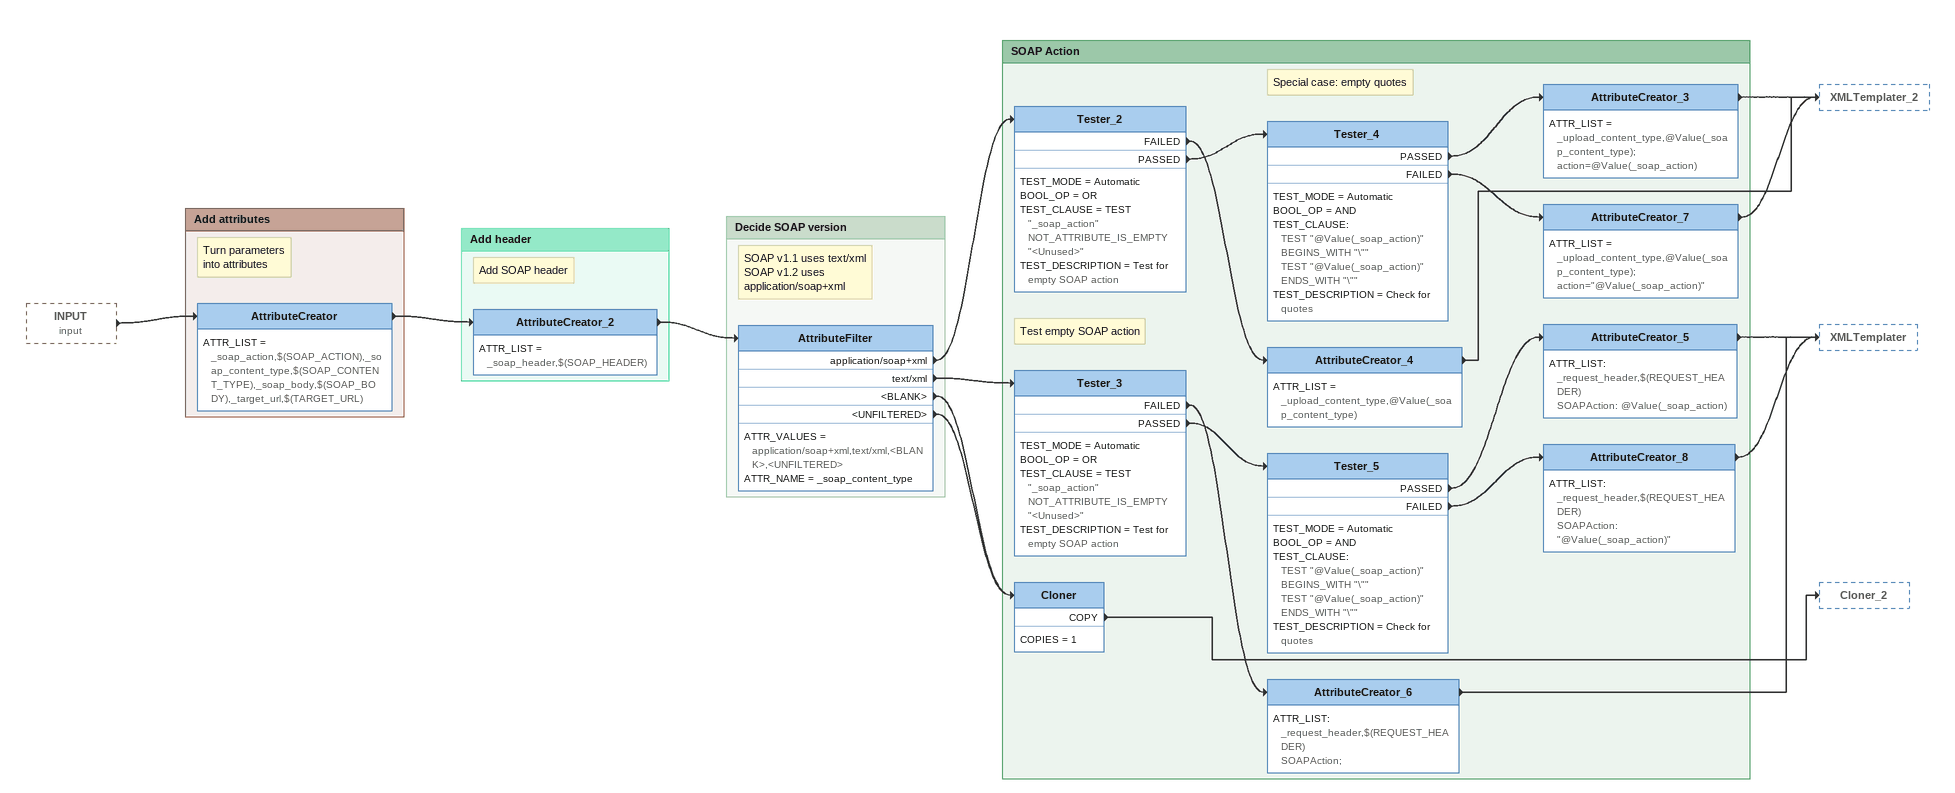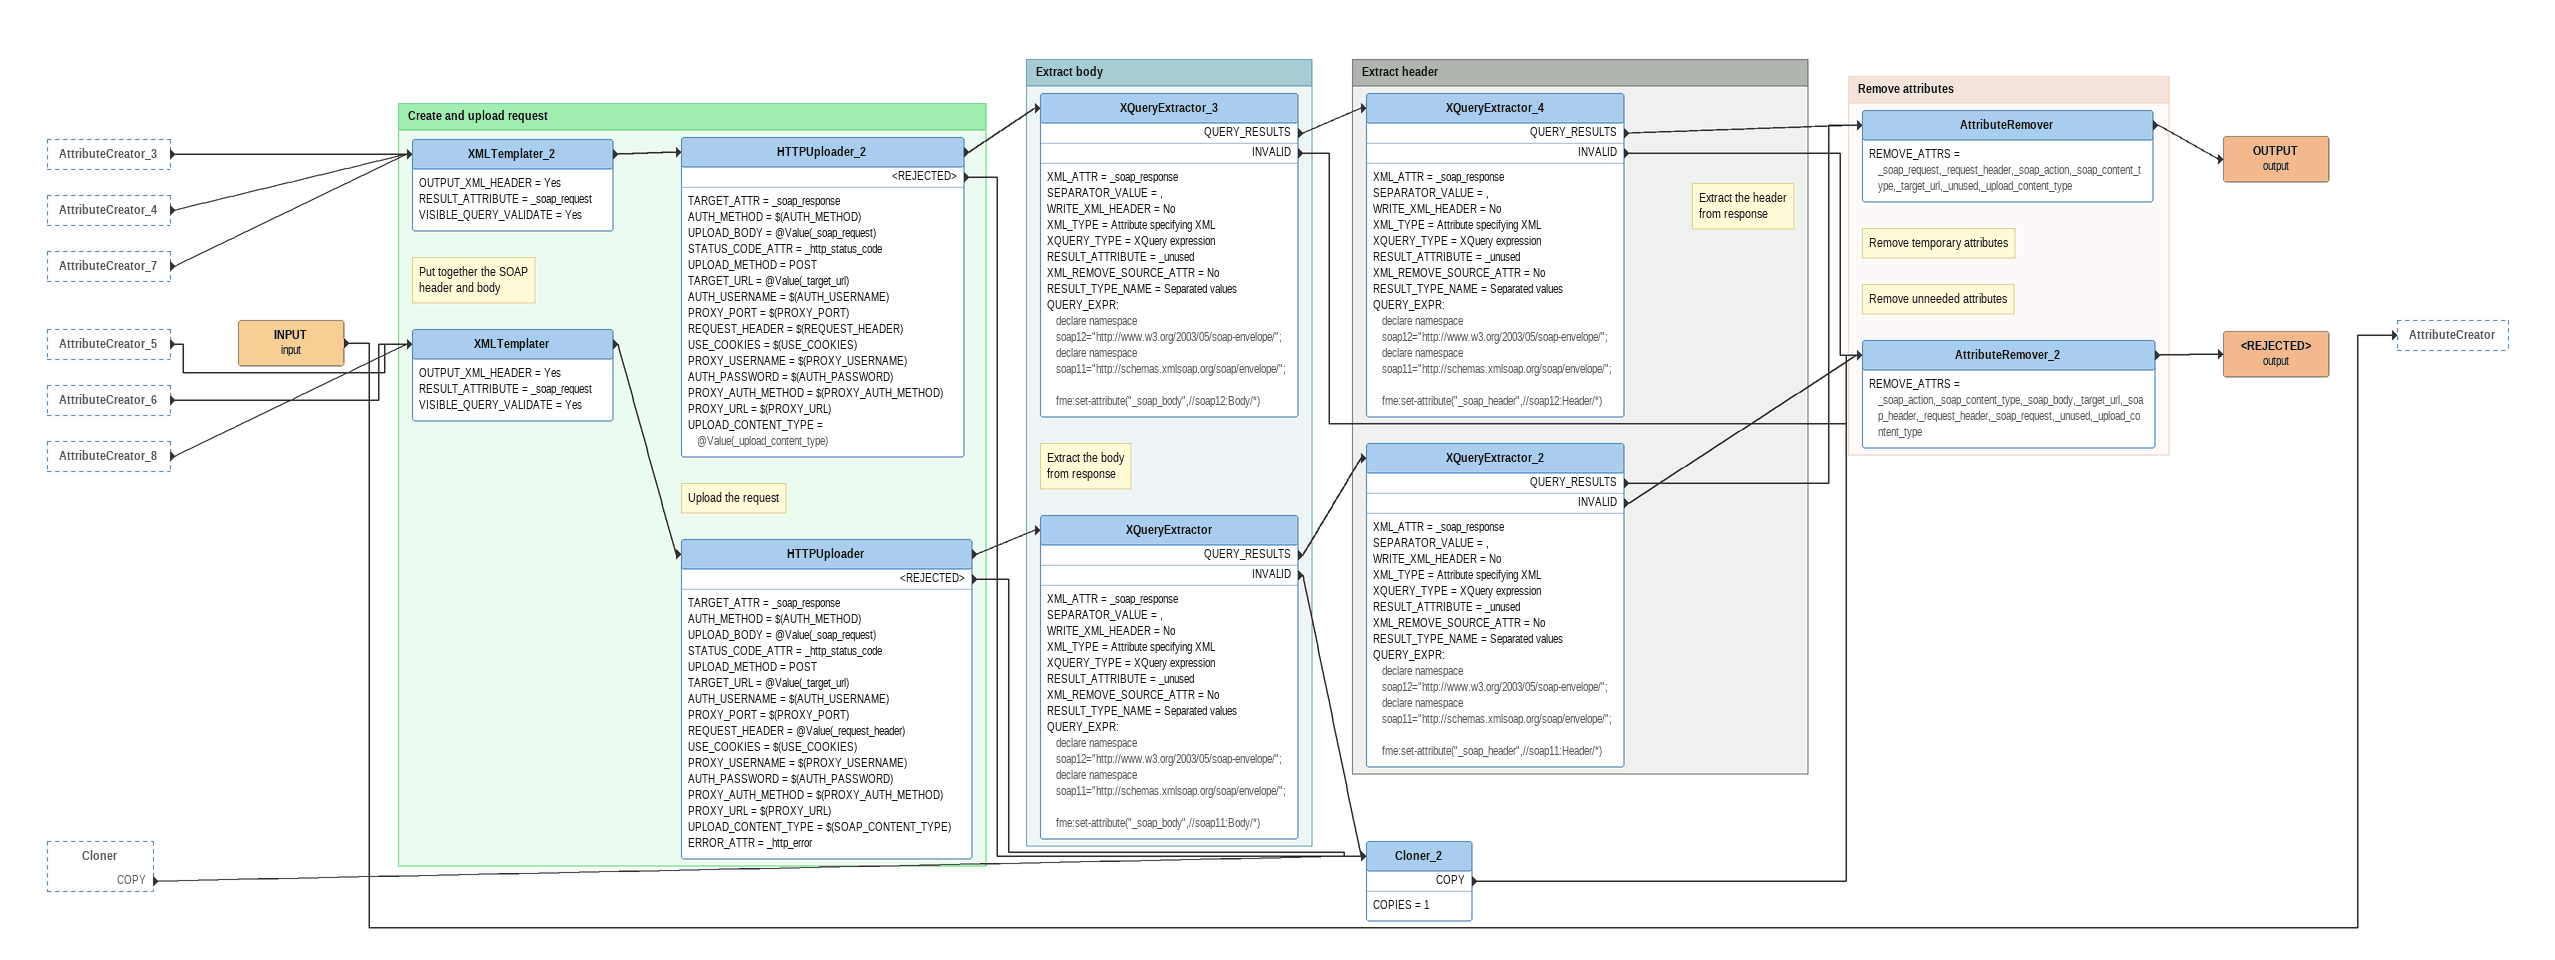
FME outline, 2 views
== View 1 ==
INPUT (input) [outside]
    -> AttributeCreator

Bookmark: Add attributes
Note: Turn parameters / into attributes
AttributeCreator
    ATTR_LIST = _soap_action,$(SOAP_ACTION),_soap_content_type,$(SOAP_CONTENT_TYPE),_soap_body,$(SOAP_BODY),_target_url,$(TARGET_URL)
    -> AttributeCreator_2

Bookmark: Add header
Note: Add SOAP header
AttributeCreator_2
    ATTR_LIST = _soap_header,$(SOAP_HEADER)
    -> AttributeFilter

Bookmark: Decide SOAP version
Note: SOAP v1.1 uses text/xml / SOAP v1.2 uses application/soap+xml
AttributeFilter
    ATTR_VALUES = application/soap+xml,text/xml,<BLANK>,<UNFILTERED>
    ATTR_NAME = _soap_content_type
    application/soap+xml -> Tester_2
    text/xml -> Tester_3
    <BLANK> -> Cloner
    <UNFILTERED> -> Cloner

Bookmark: SOAP Action
Note: Test empty SOAP action
Tester_2
    TEST_MODE = Automatic
    BOOL_OP = OR
    TEST_CLAUSE = TEST "_soap_action" NOT_ATTRIBUTE_IS_EMPTY "<Unused>"
    TEST_DESCRIPTION = Test for empty SOAP action
    FAILED -> AttributeCreator_4
    PASSED -> Tester_4
Note: Special case: empty quotes
Tester_4
    TEST_MODE = Automatic
    BOOL_OP = AND
    TEST_CLAUSE:
      TEST "@Value(_soap_action)" BEGINS_WITH "\""
      TEST "@Value(_soap_action)" ENDS_WITH "\""
    TEST_DESCRIPTION = Check for quotes
    PASSED -> AttributeCreator_3
    FAILED -> AttributeCreator_7
AttributeCreator_3
    ATTR_LIST = _upload_content_type,@Value(_soap_content_type); action=@Value(_soap_action)
    -> XMLTemplater_2
AttributeCreator_7
    ATTR_LIST = _upload_content_type,@Value(_soap_content_type); action="@Value(_soap_action)"
    -> XMLTemplater_2
AttributeCreator_4
    ATTR_LIST = _upload_content_type,@Value(_soap_content_type)
    -> XMLTemplater_2
Tester_3
    TEST_MODE = Automatic
    BOOL_OP = OR
    TEST_CLAUSE = TEST "_soap_action" NOT_ATTRIBUTE_IS_EMPTY "<Unused>"
    TEST_DESCRIPTION = Test for empty SOAP action
    FAILED -> AttributeCreator_6
    PASSED -> Tester_5
Tester_5
    TEST_MODE = Automatic
    BOOL_OP = AND
    TEST_CLAUSE:
      TEST "@Value(_soap_action)" BEGINS_WITH "\""
      TEST "@Value(_soap_action)" ENDS_WITH "\""
    TEST_DESCRIPTION = Check for quotes
    PASSED -> AttributeCreator_5
    FAILED -> AttributeCreator_8
AttributeCreator_5
    ATTR_LIST:
      _request_header,$(REQUEST_HEADER)
      SOAPAction: @Value(_soap_action)
    -> XMLTemplater
AttributeCreator_8
    ATTR_LIST:
      _request_header,$(REQUEST_HEADER)
      SOAPAction: "@Value(_soap_action)"
    -> XMLTemplater
AttributeCreator_6
    ATTR_LIST:
      _request_header,$(REQUEST_HEADER)
      SOAPAction;
    -> XMLTemplater
Cloner
    COPIES = 1
    COPY -> Cloner_2

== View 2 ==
AttributeCreator_3 [outside]
    -> XMLTemplater_2
AttributeCreator_4 [outside]
    -> XMLTemplater_2
AttributeCreator_7 [outside]
    -> XMLTemplater_2
AttributeCreator_5 [outside]
    -> XMLTemplater
AttributeCreator_6 [outside]
    -> XMLTemplater
AttributeCreator_8 [outside]
    -> XMLTemplater
Cloner [outside]
    COPY -> Cloner_2
INPUT (input)
    -> AttributeCreator
OUTPUT (output)
Cloner_2
    COPIES = 1
    COPY -> AttributeRemover_2
<REJECTED> (output)

Bookmark: Create and upload request
XMLTemplater_2
    OUTPUT_XML_HEADER = Yes
    RESULT_ATTRIBUTE = _soap_request
    VISIBLE_QUERY_VALIDATE = Yes
    -> HTTPUploader_2
HTTPUploader_2
    TARGET_ATTR = _soap_response
    AUTH_METHOD = $(AUTH_METHOD)
    UPLOAD_BODY = @Value(_soap_request)
    STATUS_CODE_ATTR = _http_status_code
    UPLOAD_METHOD = POST
    TARGET_URL = @Value(_target_url)
    AUTH_USERNAME = $(AUTH_USERNAME)
    PROXY_PORT = $(PROXY_PORT)
    REQUEST_HEADER = $(REQUEST_HEADER)
    USE_COOKIES = $(USE_COOKIES)
    PROXY_USERNAME = $(PROXY_USERNAME)
    AUTH_PASSWORD = $(AUTH_PASSWORD)
    PROXY_AUTH_METHOD = $(PROXY_AUTH_METHOD)
    PROXY_URL = $(PROXY_URL)
    UPLOAD_CONTENT_TYPE = @Value(_upload_content_type)
    -> XQueryExtractor_3
    <REJECTED> -> Cloner_2
Note: Put together the SOAP / header and body
XMLTemplater
    OUTPUT_XML_HEADER = Yes
    RESULT_ATTRIBUTE = _soap_request
    VISIBLE_QUERY_VALIDATE = Yes
    -> HTTPUploader
Note: Upload the request
HTTPUploader
    TARGET_ATTR = _soap_response
    AUTH_METHOD = $(AUTH_METHOD)
    UPLOAD_BODY = @Value(_soap_request)
    STATUS_CODE_ATTR = _http_status_code
    UPLOAD_METHOD = POST
    TARGET_URL = @Value(_target_url)
    AUTH_USERNAME = $(AUTH_USERNAME)
    PROXY_PORT = $(PROXY_PORT)
    REQUEST_HEADER = @Value(_request_header)
    USE_COOKIES = $(USE_COOKIES)
    PROXY_USERNAME = $(PROXY_USERNAME)
    AUTH_PASSWORD = $(AUTH_PASSWORD)
    PROXY_AUTH_METHOD = $(PROXY_AUTH_METHOD)
    PROXY_URL = $(PROXY_URL)
    UPLOAD_CONTENT_TYPE = $(SOAP_CONTENT_TYPE)
    ERROR_ATTR = _http_error
    -> XQueryExtractor
    <REJECTED> -> Cloner_2

Bookmark: Extract body
Note: Extract the body / from response
XQueryExtractor_3
    XML_ATTR = _soap_response
    SEPARATOR_VALUE = ,
    WRITE_XML_HEADER = No
    XML_TYPE = Attribute specifying XML
    XQUERY_TYPE = XQuery expression
    RESULT_ATTRIBUTE = _unused
    XML_REMOVE_SOURCE_ATTR = No
    RESULT_TYPE_NAME = Separated values
    QUERY_EXPR:
      declare namespace soap12="http://www.w3.org/2003/05/soap-envelope/";
      declare namespace soap11="http://schemas.xmlsoap.org/soap/envelope/";

      fme:set-attribute("_soap_body",//soap12:Body/*)
    QUERY_RESULTS -> XQueryExtractor_4
    INVALID -> AttributeRemover_2
XQueryExtractor
    XML_ATTR = _soap_response
    SEPARATOR_VALUE = ,
    WRITE_XML_HEADER = No
    XML_TYPE = Attribute specifying XML
    XQUERY_TYPE = XQuery expression
    RESULT_ATTRIBUTE = _unused
    XML_REMOVE_SOURCE_ATTR = No
    RESULT_TYPE_NAME = Separated values
    QUERY_EXPR:
      declare namespace soap12="http://www.w3.org/2003/05/soap-envelope/";
      declare namespace soap11="http://schemas.xmlsoap.org/soap/envelope/";

      fme:set-attribute("_soap_body",//soap11:Body/*)
    QUERY_RESULTS -> XQueryExtractor_2
    INVALID -> Cloner_2

Bookmark: Extract header
Note: Extract the header / from response
XQueryExtractor_4
    XML_ATTR = _soap_response
    SEPARATOR_VALUE = ,
    WRITE_XML_HEADER = No
    XML_TYPE = Attribute specifying XML
    XQUERY_TYPE = XQuery expression
    RESULT_ATTRIBUTE = _unused
    XML_REMOVE_SOURCE_ATTR = No
    RESULT_TYPE_NAME = Separated values
    QUERY_EXPR:
      declare namespace soap12="http://www.w3.org/2003/05/soap-envelope/";
      declare namespace soap11="http://schemas.xmlsoap.org/soap/envelope/";

      fme:set-attribute("_soap_header",//soap12:Header/*)
    QUERY_RESULTS -> AttributeRemover
    INVALID -> AttributeRemover_2
XQueryExtractor_2
    XML_ATTR = _soap_response
    SEPARATOR_VALUE = ,
    WRITE_XML_HEADER = No
    XML_TYPE = Attribute specifying XML
    XQUERY_TYPE = XQuery expression
    RESULT_ATTRIBUTE = _unused
    XML_REMOVE_SOURCE_ATTR = No
    RESULT_TYPE_NAME = Separated values
    QUERY_EXPR:
      declare namespace soap12="http://www.w3.org/2003/05/soap-envelope/";
      declare namespace soap11="http://schemas.xmlsoap.org/soap/envelope/";

      fme:set-attribute("_soap_header",//soap11:Header/*)
    QUERY_RESULTS -> AttributeRemover
    INVALID -> AttributeRemover_2

Bookmark: Remove attributes
Note: Remove temporary attributes
AttributeRemover
    REMOVE_ATTRS = _soap_request,_request_header,_soap_action,_soap_content_type,_target_url,_unused,_upload_content_type
    -> OUTPUT (output)
Note: Remove unneeded attributes
AttributeRemover_2
    REMOVE_ATTRS = _soap_action,_soap_content_type,_soap_body,_target_url,_soap_header,_request_header,_soap_request,_unused,_upload_content_type
    -> <REJECTED> (output)
